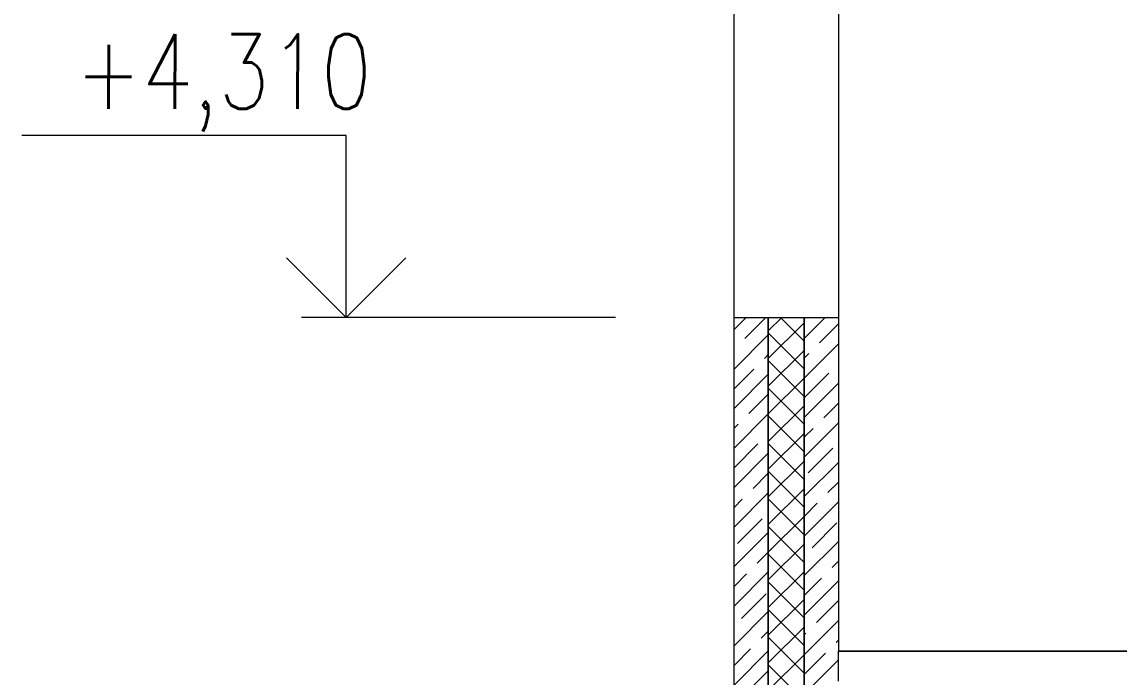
# Model space of a CAD drawing. Header units: millimetres. Extents: x 53645 to 137188, y 78097 to 135533.
# Drawn here: x 88631 to 92310, y 106783 to 108981 of the extents above; entities that cross this region are included whole.
import ezdxf

# ---------------------------------------------------------------- set-up
doc = ezdxf.new("R2010")
doc.units = ezdxf.units.MM
for name, color, linetype, lineweight in [('hatch', 7, 'Continuous', 5), ('mark', 174, 'Continuous', 15), ('Wall2', 5, 'Continuous', 5)]:
    doc.layers.add(name, color=color, linetype=linetype, lineweight=lineweight)
doc.styles.add('GOST 2.304', font='CS_Gost2304.shx', dxfattribs={"width": 0.8, "oblique": 15})

msp = doc.modelspace()

# ---------------------------------------------------------------- linework, layer by layer
at = {"layer": 'hatch', "color": 251, "lineweight": 0, "ltscale": 75}
for points in [[(91018.8, 107949.2), (91059.6, 107989.9)], [(91054.6, 107918.7), (91125.9, 107989.9)], [(91133.8, 107944.9), (91178.9, 107989.9)], [(91133.8, 107852.1), (91253.8, 107972.1)], [(91253.8, 107910.4), (91174.3, 107989.9)], [(91253.8, 107919.1), (91324.7, 107989.9)], [(91253.8, 107985.4), (91258.4, 107989.9)], [(91305.9, 107904.8), (91368.8, 107967.8)], [(91018.8, 107816.7), (91133.8, 107931.7)], [(91253.8, 107817.6), (91133.8, 107937.6)], [(91253.8, 107786.5), (91368.8, 107901.5)], [(91120.9, 107852.4), (91133.8, 107865.4)], [(91133.8, 107759.3), (91253.8, 107879.3)], [(91253.8, 107852.8), (91270.1, 107869)], [(91018.8, 107750.4), (91085.1, 107816.6)], [(91253.8, 107724.8), (91133.8, 107844.8)], [(91018.8, 107684.1), (91133.8, 107799.1)], [(91133.8, 107666.5), (91253.8, 107786.5)], [(91253.8, 107720.2), (91336.4, 107802.7)], [(91253.8, 107632), (91133.8, 107752)], [(91253.8, 107653.9), (91368.8, 107768.9)], [(91068.5, 107667.5), (91133.8, 107732.8)], [(91319.8, 107653.5), (91368.8, 107702.6)], [(91018.8, 107551.5), (91133.8, 107666.5)], [(91133.8, 107573.7), (91253.8, 107693.7)], [(91018.8, 107617.8), (91032.7, 107631.7)], [(91253.8, 107539.2), (91133.8, 107659.2)], [(91253.8, 107521.3), (91368.8, 107636.3)], [(91133.8, 107480.9), (91253.8, 107600.9)], [(91253.8, 107587.6), (91284, 107617.7)], [(91018.8, 107485.2), (91099, 107565.4)], [(91253.8, 107446.4), (91133.8, 107566.4)], [(91018.8, 107418.9), (91133.8, 107533.9)], [(91267.4, 107468.6), (91350.3, 107551.5)], [(91133.8, 107388.1), (91253.8, 107508.1)], [(91253.8, 107388.7), (91368.8, 107503.7)], [(91082.5, 107416.2), (91133.8, 107467.6)], [(91253.8, 107353.6), (91133.8, 107473.6)], [(91133.8, 107295.3), (91253.8, 107415.3)], [(91333.7, 107402.3), (91368.8, 107437.4)], [(91018.8, 107286.3), (91133.8, 107401.3)], [(91018.8, 107352.6), (91046.7, 107380.4)], [(91253.8, 107260.7), (91133.8, 107380.7)], [(91253.8, 107256.2), (91368.8, 107371.2)], [(91253.8, 107322.4), (91297.9, 107366.5)], [(91030.1, 107231.3), (91112.9, 107314.1)], [(91133.8, 107202.4), (91253.8, 107322.4)], [(91281.3, 107217.3), (91364.2, 107300.2)], [(91018.8, 107153.7), (91133.8, 107268.7)], [(91253.8, 107167.9), (91133.8, 107287.9)], [(91133.8, 107109.6), (91253.8, 107229.6)], [(91253.8, 107123.6), (91368.8, 107238.6)], [(91096.4, 107165), (91133.8, 107202.4)], [(91253.8, 107075.1), (91133.8, 107195.1)], [(91347.6, 107151.1), (91368.8, 107172.3)], [(91018.8, 107021.2), (91133.8, 107136.2)], [(91018.8, 107087.4), (91060.6, 107129.2)], [(91133.8, 107016.8), (91253.8, 107136.8)], [(91253.8, 107057.3), (91311.8, 107115.3)], [(91253.8, 106982.3), (91133.8, 107102.3)], [(91253.8, 106991), (91368.8, 107106)], [(91044, 106980), (91126.9, 107062.9)], [(91133.8, 106924), (91253.8, 107044)], [(91295.3, 106966.1), (91368.8, 107039.7)], [(91018.8, 106888.6), (91133.8, 107003.6)], [(91253.8, 106889.5), (91133.8, 107009.5)], [(91253.8, 106858.4), (91368.8, 106973.4)], [(91110.3, 106913.7), (91133.8, 106937.3)], [(91133.8, 106831.2), (91253.8, 106951.2)], [(91253.8, 106924.7), (91259.5, 106930.3)], [(91253.8, 106796.7), (91133.8, 106916.7)], [(91361.5, 106899.8), (91368.8, 106907.1)], [(91018.8, 106822.3), (91074.5, 106877.9)], [(91018.8, 106756), (91133.8, 106871)], [(91133.8, 106738.4), (91253.8, 106858.4)], [(91253.8, 106792.1), (91325.7, 106864)], [(91253.8, 106703.9), (91133.8, 106823.9)], [(91057.9, 106728.8), (91133.8, 106804.7)]]:
    msp.add_lwpolyline(points, dxfattribs=at)
at = {"layer": 'hatch', "color": 251, "ltscale": 75}
for points in [[(91133.8, 107989.9), (91133.8, 103579.9)], [(91133.8, 103579.9), (91133.8, 107989.9)], [(91253.8, 107989.9), (91253.8, 103579.9)], [(91253.8, 103579.9), (91253.8, 107989.9)]]:
    msp.add_lwpolyline(points, dxfattribs=at)
at = {"layer": 'hatch', "color": 251, "ltscale": 100}
for points in [[(91368.8, 106769.9), (91368.8, 106869.9)], [(91253.8, 106725.8), (91368.8, 106840.8)]]:
    msp.add_lwpolyline(points, dxfattribs=at)
at = {"layer": 'mark', "linetype": 'Continuous', "ltscale": 100}
for points in [[(89717.7, 108599.9), (88630.7, 108599.9)], [(89717.7, 107989.9), (89717.7, 108599.9)], [(89717.7, 107989.9), (89517.7, 108189.9)], [(89717.7, 107989.9), (89917.7, 108189.9)], [(90621.6, 107989.9), (89567.7, 107989.9)]]:
    msp.add_lwpolyline(points, dxfattribs=at)
at = {"layer": 'Wall2', "color": 4, "lineweight": 20, "ltscale": 50}
for p, q in [((91018.8, 107989.9), (91018.8, 109189.9)), ((91368.8, 109189.9), (91368.8, 107989.9))]:
    msp.add_line(p, q, dxfattribs=at)
at = {"layer": 'Wall2', "ltscale": 50}
msp.add_lwpolyline([(91018.8, 103579.9), (91018.8, 107989.9)], dxfattribs=at)
at = {"layer": 'Wall2', "lineweight": 20, "ltscale": 50}
msp.add_lwpolyline([(91018.8, 107989.9), (91368.8, 107989.9)], dxfattribs=at)
at = {"layer": 'Wall2', "ltscale": 75}
msp.add_lwpolyline([(91368.8, 107989.9), (91368.8, 106869.9)], dxfattribs=at)
at = {"layer": 'Wall2', "ltscale": 50}
msp.add_lwpolyline([(91368.8, 106869.9), (96768.8, 106869.9), (96768.8, 106869.9), (91368.8, 106869.9)], close=True, dxfattribs=at)

# ---------------------------------------------------------------- texts
at = {"layer": 'mark', "linetype": 'Continuous', "ltscale": 100, "insert": (88809.4, 108939.9), "char_height": 250, "width": 1215.72, "attachment_point": 1, "style": 'GOST 2.304'}
msp.add_mtext('\\Fsimplex.shx;\\W0.8000000000;\\Q0.2617993878;\\T1.0000000000;\\o\\l+4,310', dxfattribs=at)

doc.saveas('drawing.dxf')
